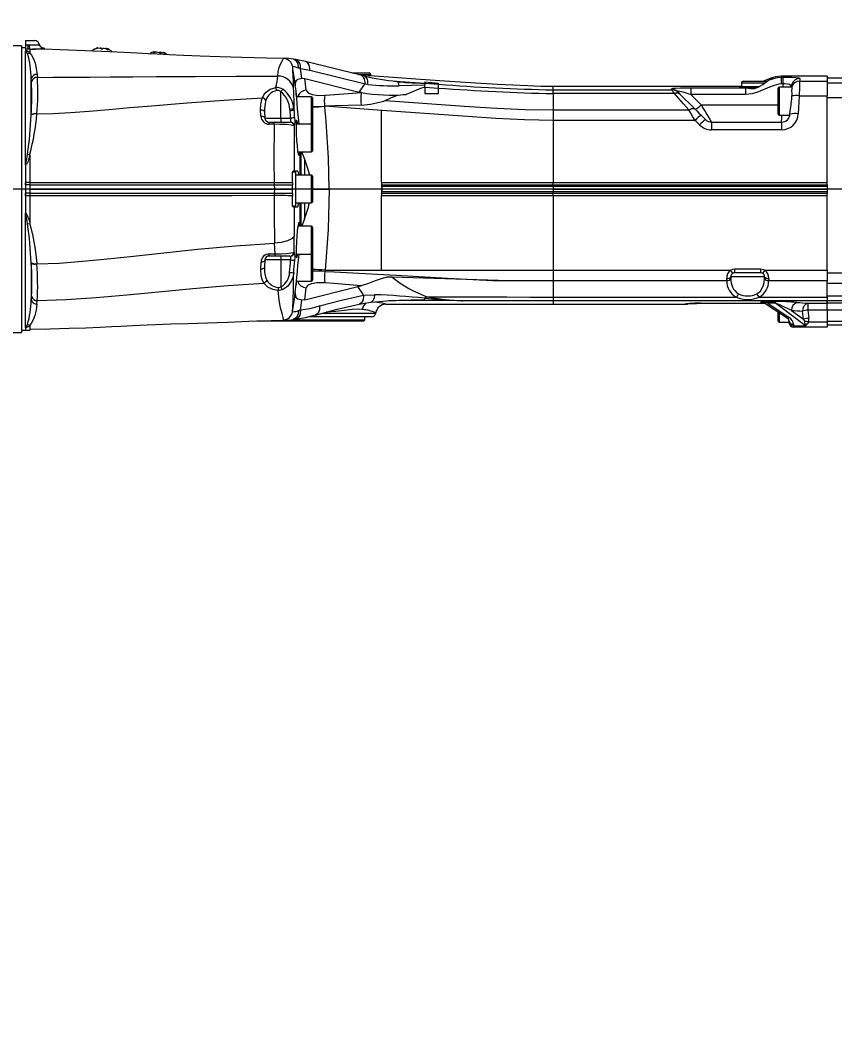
# Model space of a CAD drawing. Header units: millimetres. Extents: x 20 to 768, y 29 to 540.
# Drawn here: x 225.65 to 264.55, y 416.66 to 465.56 of the extents above; entities that cross this region are included whole.
import ezdxf

# ---------------------------------------------------------------- set-up
doc = ezdxf.new("R2010")
doc.units = ezdxf.units.MM
doc.linetypes.add('CENTERX2', pattern=[20.32, 12.7, -2.54, 2.54, -2.54])
doc.styles.add('SLDTEXTSTYLE0', font='TXT', dxfattribs={"width": 0.605})
doc.dimstyles.new('SLDDIMSTYLE0', dxfattribs={"dimtxt": 3.5, "dimasz": 3.5, "dimexe": 0, "dimexo": 0.0625, "dimgap": 0.875, "dimtad": 1, "dimtoh": 1, "dimlfac": 10, "dimrnd": 1e-09, "dimzin": 12, "dimdsep": 46, "dimtxsty": 'SLDTEXTSTYLE0', "dimsah": 1, "dimcen": 0.09, "dimadec": 0, "dimazin": 0, "dimtfac": 1, "dimtdec": 3, "dimtofl": 0, "dimtmove": 0, "dimatfit": 3, "dimfxl": 1, "dimfrac": 2, "dimtolj": 1, "dimtzin": 12, "dimarcsym": 0})

# ---------------------------------------------------------------- blocks, each defined once
blk = doc.blocks.new('*D11')
at = {"color": 7, "linetype": 'Continuous', "lineweight": 0, "transparency": 16777216}
for p, q in [((203.003, 512.502), (355.828, 512.502)), ((354.328, 252.399), (354.328, 512.502)), ((232.505, 252.399), (355.828, 252.399))]:
    blk.add_line(p, q, dxfattribs=at)
for points in [[(354.328, 512.502), (353.79, 509.002), (354.867, 509.002)], [(354.328, 252.399), (354.867, 255.899), (353.79, 255.899)]]:
    blk.add_solid(points, dxfattribs=at)
at = {"color": 7, "linetype": 'Continuous', "lineweight": 0, "transparency": 16777216, "insert": (349.816, 377.113), "char_height": 3.5, "attachment_point": 1, "rotation": 90, "style": 'SLDTEXTSTYLE0'}
blk.add_mtext('2601', dxfattribs=at)
blk = doc.blocks.new('SW_CENTERMARKSYMBOL_2')
at = {"color": 0, "linetype": 'Continuous', "lineweight": 0}
blk.add_line((-0.7, 0), (-67.625, 0), dxfattribs=at)

msp = doc.modelspace()

# ---------------------------------------------------------------- linework, layer by layer
at = {"color": 7, "linetype": 'Continuous', "lineweight": 15}
for p, q in [((225.899024, 464.601651), (226.333804, 464.601651)), ((225.899024, 464.601651), (225.899024, 464.401654)), ((226.333804, 464.601651), (226.333813, 464.601651)), ((225.699027, 464.351657), (225.299026, 464.351657)), ((225.699027, 464.351657), (225.699027, 450.651649)), ((225.899024, 464.251653), (225.699027, 464.251653)), ((225.899024, 464.401654), (225.999026, 464.401654)), ((225.899024, 464.401654), (225.899024, 464.188197)), ((225.999026, 464.188197), (225.899024, 464.188197)), ((225.899024, 464.188197), (225.899024, 464.145544)), ((225.899024, 458.712414), (225.899024, 464.112082)), ((225.999026, 464.401654), (225.999026, 464.188197)), ((225.999026, 464.401654), (226.064648, 464.401654)), ((226.099025, 464.188901), (225.999026, 464.188197)), ((226.064639, 464.401654), (226.547579, 464.401654)), ((226.099025, 464.188901), (226.099025, 464.007309)), ((226.52625, 464.45612), (226.52625, 464.456108)), ((226.547579, 464.401654), (226.52625, 464.456108)), ((229.798378, 464.217749), (229.796268, 464.187578)), ((232.041068, 464.02494), (232.043366, 464.057782)), ((226.099025, 464.007309), (226.098938, 464.00334)), ((226.098938, 464.00334), (226.099025, 464.003244)), ((238.810836, 463.689545), (238.69373, 463.706306)), ((239.266239, 463.606242), (238.810854, 463.689533)), ((241.921745, 462.945286), (239.266454, 463.606182)), ((239.036731, 463.250068), (238.94646, 463.277045)), ((239.473675, 463.170317), (239.036731, 463.250068)), ((242.113517, 462.513498), (239.473675, 463.170305)), ((241.491549, 463.051656), (242.276905, 463.051656)), ((242.276905, 463.051656), (242.319028, 463.051656)), ((226.158605, 461.046007), (226.158605, 462.786809)), ((226.172916, 462.645415), (226.158605, 462.786809)), ((226.443924, 462.984649), (226.458396, 462.840811)), ((226.458396, 462.840811), (226.458414, 462.840811)), ((239.097832, 462.802771), (239.238731, 462.788776)), ((239.238731, 462.788776), (241.84138, 462.139645)), ((242.068945, 462.906864), (241.921912, 462.945214)), ((242.129026, 462.576917), (242.137007, 462.601653)), ((242.399023, 462.912253), (242.399023, 462.971655)), ((243.566285, 462.658778), (244.973133, 462.562505)), ((244.465969, 462.586048), (244.551192, 462.580303)), ((244.973133, 462.621024), (245.618699, 462.570074)), ((244.973133, 462.621024), (244.973133, 462.562505)), ((244.973133, 462.562505), (244.973133, 462.552014)), ((244.973133, 462.562505), (245.618699, 462.51103)), ((245.618699, 462.51103), (245.618699, 462.570074)), ((260.099028, 462.571648), (260.099028, 462.401655)), ((260.179023, 462.651649), (261.345611, 462.651649)), ((264.199023, 462.901655), (261.996756, 462.901655)), ((261.999027, 462.855688), (262.097727, 462.855688)), ((261.999027, 462.855688), (261.999027, 462.526038)), ((262.097727, 462.526038), (262.097727, 462.855688)), ((262.881438, 462.658957), (264.199023, 462.658957)), ((264.199023, 462.901655), (264.199023, 462.658957)), ((264.899026, 462.80165), (264.199023, 462.80165)), ((264.199023, 462.658957), (264.199023, 461.963669)), ((264.899026, 462.561444), (264.199023, 462.561444)), ((238.099025, 460.89119), (238.099025, 462.152472)), ((241.84138, 462.139645), (242.112343, 462.5119)), ((241.94241, 462.116221), (241.84138, 462.139645)), ((242.251967, 462.496749), (242.113511, 462.513474)), ((244.973133, 462.552014), (244.973133, 462.461093)), ((244.973133, 462.379423), (244.973133, 462.461093)), ((244.973133, 462.379447), (245.618699, 462.330702)), ((244.973133, 462.379423), (244.973133, 462.075511)), ((244.973133, 462.075511), (245.618699, 462.075511)), ((245.618699, 462.510112), (245.618699, 462.51103)), ((245.618699, 462.376514), (245.618699, 462.510112)), ((245.618699, 462.330702), (245.618699, 462.376514)), ((245.618699, 462.075511), (245.618699, 462.330702)), ((260.099028, 462.401655), (251.089023, 462.401655)), ((251.099025, 462.063781), (251.099025, 462.24393)), ((251.099025, 462.24393), (256.787912, 462.24393)), ((256.787912, 462.24393), (256.752626, 462.279931)), ((257.035468, 462.165204), (257.070754, 462.129918)), ((257.678376, 462.347987), (260.23172, 462.347987)), ((257.678376, 462.347987), (257.678376, 462.018529)), ((260.186426, 462.351647), (260.86059, 462.351647)), ((260.23172, 462.347987), (260.299025, 462.33888)), ((260.299025, 462.33888), (260.299025, 462.018565)), ((261.849026, 462.304703), (261.849026, 462.315157)), ((261.849026, 461.088148), (261.849026, 462.304703)), ((262.508647, 462.365154), (261.899029, 462.365154)), ((262.097727, 462.526038), (261.999027, 462.526038)), ((262.486206, 462.365154), (262.48834, 462.405875)), ((239.559023, 461.907426), (238.829408, 461.907426)), ((239.609025, 461.857417), (239.609025, 460.760597)), ((251.099025, 462.063781), (251.099025, 461.282781)), ((256.896005, 462.063781), (251.099025, 462.063781)), ((257.678376, 462.018529), (258.168898, 461.528006)), ((260.299025, 462.018529), (257.678376, 462.018529)), ((262.863217, 461.963669), (262.818341, 461.098758)), ((262.863217, 461.963669), (264.199023, 461.963669)), ((264.199023, 457.819799), (264.199023, 461.963669)), ((264.899026, 461.85818), (264.199023, 461.85818)), ((237.139509, 460.989884), (237.124954, 461.289421)), ((237.315814, 461.18137), (237.331019, 460.89119)), ((238.531248, 461.241403), (238.523917, 461.308912)), ((238.729332, 461.286763), (238.720332, 461.324909)), ((238.729332, 461.286763), (238.729445, 461.249665)), ((240.183441, 461.466852), (240.186636, 461.457268)), ((242.899023, 461.253825), (240.186636, 461.457268)), ((242.899023, 457.820502), (242.899023, 461.253825)), ((251.099025, 461.282781), (251.099025, 460.782507)), ((251.099025, 461.282781), (257.588129, 461.282781)), ((262.418894, 461.080721), (262.427585, 461.246553)), ((226.158605, 461.046007), (226.158933, 461.050645)), ((226.437719, 461.091319), (226.437749, 461.091319)), ((237.331019, 460.89119), (238.099025, 460.89119)), ((237.530742, 460.701648), (237.763308, 460.701648)), ((237.763242, 460.701648), (238.53315, 460.701648)), ((238.099025, 460.89119), (238.099025, 460.701648)), ((238.099025, 460.89119), (238.561015, 460.89119)), ((239.559023, 460.607746), (238.809024, 460.607746)), ((239.609025, 460.760597), (239.609025, 460.63042)), ((239.609025, 460.627893), (239.609025, 460.55775)), ((251.099025, 460.782507), (251.099025, 457.819799)), ((257.888292, 460.782507), (251.099025, 460.782507)), ((258.099024, 460.569647), (257.888292, 460.782507)), ((258.171134, 461.029545), (258.381866, 460.818806)), ((258.664714, 460.701648), (258.664714, 460.332969)), ((258.664714, 460.701648), (262.019442, 460.701648)), ((261.899029, 461.038152), (262.40931, 461.038152)), ((262.019442, 460.701648), (262.019442, 460.332969)), ((237.76872, 460.599604), (237.536959, 460.599247)), ((238.749139, 460.51673), (238.731275, 460.51673)), ((239.609025, 460.55775), (239.609025, 459.488788)), ((262.019442, 460.332969), (258.664714, 460.332969)), ((226.089378, 459.139767), (226.099025, 459.169617)), ((238.903527, 459.280744), (239.559023, 459.280744)), ((239.003102, 459.280744), (239.003102, 458.165148)), ((239.609025, 459.488788), (239.609025, 459.330741)), ((225.899024, 458.660534), (225.899024, 458.712414)), ((225.899024, 458.660534), (225.899024, 457.818845)), ((226.099025, 459.099475), (226.099025, 457.818845)), ((238.649027, 457.818797), (238.649027, 458.311656)), ((238.809024, 458.301655), (238.649027, 458.301655)), ((238.734166, 458.351651), (238.689028, 458.351651)), ((238.900344, 458.351651), (238.733803, 458.351651)), ((238.809024, 457.216719), (238.809024, 458.301655)), ((239.559023, 458.165148), (238.809024, 458.165148)), ((225.899024, 457.70165), (225.899024, 457.818845)), ((226.099025, 457.818845), (225.899024, 457.818845)), ((225.899024, 457.818845), (225.899024, 457.70165)), ((225.899024, 457.70165), (225.899024, 457.501653)), ((226.099025, 457.70165), (225.899024, 457.70165)), ((226.099025, 457.818845), (226.099025, 457.70165)), ((226.099025, 457.70165), (226.099025, 457.501653)), ((226.099025, 457.70165), (237.780367, 457.70165)), ((237.780367, 457.70165), (237.787573, 457.501653)), ((237.780367, 457.70165), (238.649027, 457.70165)), ((238.649027, 457.818797), (238.649027, 457.70165)), ((238.649027, 457.501653), (238.649027, 457.70165)), ((239.609025, 458.115152), (239.609025, 457.090357)), ((242.898802, 457.820502), (242.899023, 457.820502)), ((242.908375, 457.710233), (242.908619, 457.710233)), ((251.099025, 457.709852), (251.099025, 457.819799)), ((251.099025, 457.819799), (264.199023, 457.819799)), ((251.099025, 457.621399), (251.099025, 457.709852)), ((251.099025, 457.709852), (264.199023, 457.709852)), ((264.199023, 457.709852), (264.199023, 457.819799)), ((264.199023, 457.709852), (264.199023, 457.621399)), ((225.888274, 457.448533), (225.899024, 457.533541)), ((226.099025, 457.501653), (225.899024, 457.501653)), ((225.899024, 457.501653), (225.899024, 457.301656)), ((225.899024, 457.184461), (225.899024, 457.301656)), ((226.099025, 457.301656), (225.899024, 457.301656)), ((225.899024, 457.301656), (225.899024, 457.184461)), ((226.099025, 457.184461), (225.899024, 457.184461)), ((225.899024, 457.184461), (225.899024, 456.34276)), ((226.099025, 457.501653), (237.787573, 457.501653)), ((226.099025, 457.501653), (226.099025, 457.301656)), ((226.099025, 457.301656), (226.099025, 457.184461)), ((226.099025, 457.301656), (237.780367, 457.301656)), ((226.099025, 457.184461), (226.099025, 455.903831)), ((237.787573, 457.501653), (237.780367, 457.301656)), ((237.780367, 457.301656), (238.649027, 457.301656)), ((237.787573, 457.501653), (238.649027, 457.501653)), ((238.649027, 457.301656), (238.649027, 457.501653)), ((238.649027, 457.301656), (238.649027, 457.184401)), ((238.649027, 456.69165), (238.649027, 457.184401)), ((238.809024, 456.701651), (238.809024, 457.216719)), ((242.899023, 457.501653), (240.394758, 457.501653)), ((242.899023, 457.182422), (242.898927, 457.182422)), ((242.899023, 457.501653), (242.899023, 457.374707)), ((242.899023, 453.623369), (242.899023, 457.182422)), ((242.908512, 457.292858), (242.908434, 457.292858)), ((242.92476, 457.501653), (242.919169, 457.38056)), ((242.919169, 457.38056), (242.919259, 457.38056)), ((242.919193, 457.622269), (242.92476, 457.501653)), ((242.919426, 457.622269), (242.919193, 457.622269)), ((251.099025, 457.501653), (242.92476, 457.501653)), ((251.099025, 457.621399), (251.099025, 457.501653)), ((264.199023, 457.621399), (251.099025, 457.621399)), ((251.099025, 457.501653), (251.099025, 457.379642)), ((251.099025, 457.501653), (264.199023, 457.501653)), ((251.099025, 457.292453), (251.099025, 457.379642)), ((251.099025, 457.379642), (264.199023, 457.379642)), ((251.099025, 457.181707), (251.099025, 457.292453)), ((264.199023, 457.292453), (251.099025, 457.292453)), ((251.099025, 457.181707), (251.099025, 453.620795)), ((264.199023, 457.181707), (251.099025, 457.181707)), ((264.199023, 457.621399), (264.199023, 457.501653)), ((264.199023, 457.501653), (264.199023, 457.379642)), ((264.199023, 457.379642), (264.199023, 457.292453)), ((264.199023, 457.181707), (264.199023, 457.292453)), ((264.199023, 453.620795), (264.199023, 457.181707)), ((238.650296, 456.701651), (238.809024, 456.701651)), ((238.809024, 456.838158), (239.559023, 456.838158)), ((239.003102, 456.838158), (239.003102, 455.722562)), ((239.609025, 457.090357), (239.609025, 456.888154)), ((225.899024, 456.29088), (225.899024, 456.34276)), ((225.899024, 450.891224), (225.899024, 456.29088)), ((238.689028, 456.651655), (238.733594, 456.651655)), ((238.733427, 456.651655), (238.900344, 456.651655)), ((239.559023, 455.722562), (238.902275, 455.722562)), ((239.609025, 455.672553), (239.609025, 454.874471)), ((237.818603, 454.403117), (237.787835, 454.918006)), ((239.609025, 454.874471), (239.609025, 454.445556)), ((237.810074, 454.301647), (237.530742, 454.301647)), ((237.542884, 454.403964), (237.820689, 454.403213)), ((238.523052, 454.301647), (237.808011, 454.301647)), ((238.099025, 454.301647), (238.099025, 454.112116)), ((238.721292, 454.486576), (238.749139, 454.486576)), ((238.809024, 454.39556), (239.559023, 454.39556)), ((239.609025, 454.445556), (239.609025, 454.372886)), ((239.609025, 454.372886), (239.609025, 453.155354)), ((226.158605, 453.978518), (226.158605, 452.196995)), ((226.159887, 453.960517), (226.158605, 453.978518)), ((226.430343, 453.92094), (226.430358, 453.92094)), ((237.129287, 453.67029), (237.146263, 454.012945)), ((237.331019, 454.112116), (237.313668, 453.781)), ((238.099025, 454.112116), (237.331019, 454.112116)), ((238.099025, 454.112116), (238.099025, 452.825657)), ((238.561015, 454.112116), (238.099025, 454.112116)), ((240.205537, 453.62517), (240.19181, 453.563133)), ((240.205537, 453.62517), (242.899023, 453.623369)), ((251.099025, 453.620795), (251.099025, 453.120521)), ((251.099025, 453.620795), (259.573458, 453.620795)), ((259.593545, 453.312114), (259.594808, 453.228012)), ((261.204509, 453.312114), (259.593545, 453.312114)), ((259.788827, 453.684059), (261.009227, 453.684059)), ((259.788827, 453.501657), (259.788827, 453.684059)), ((261.009227, 453.501657), (259.788827, 453.501657)), ((261.009227, 453.684059), (261.009227, 453.501657)), ((261.20324, 453.228012), (261.204509, 453.312114)), ((261.22459, 453.620795), (264.199023, 453.620795)), ((264.199023, 453.620795), (264.199023, 453.120521)), ((264.899026, 453.478828), (264.199023, 453.478828)), ((238.829152, 453.09588), (239.559023, 453.09588)), ((239.23829, 452.211037), (241.764001, 452.840737)), ((239.609025, 453.155354), (239.609025, 453.145877)), ((241.764001, 452.840737), (241.937832, 452.878836)), ((251.099025, 453.120521), (251.099025, 452.339533)), ((259.397571, 453.120521), (251.099025, 453.120521)), ((259.397571, 453.120521), (259.394912, 453.225652)), ((261.403136, 453.225652), (261.400483, 453.120521)), ((264.199023, 453.120521), (261.400483, 453.120521)), ((264.199023, 452.339533), (264.199023, 453.120521)), ((264.899026, 452.993599), (264.199023, 452.993599)), ((226.158605, 452.196995), (226.175625, 452.363447)), ((242.041622, 452.438691), (242.572687, 452.454546)), ((251.099025, 452.339533), (251.099025, 452.159384)), ((251.099025, 452.339533), (259.855573, 452.339533)), ((260.942481, 452.339533), (264.199023, 452.339533)), ((264.899026, 452.385727), (264.199023, 452.385727)), ((264.199023, 452.339533), (264.199023, 452.159384)), ((226.437621, 451.998869), (226.454644, 452.168396)), ((226.454623, 452.168396), (226.454644, 452.168396)), ((239.23829, 452.211037), (239.097379, 452.197054)), ((243.091808, 452.001658), (251.099025, 452.001658)), ((244.960289, 452.285102), (245.966439, 452.202252)), ((245.966439, 452.202252), (245.946525, 452.176801)), ((246.764426, 452.166477), (245.946525, 452.176801)), ((245.966439, 452.202252), (246.764426, 452.166477)), ((246.72399, 452.16699), (246.754835, 452.166906)), ((251.098971, 452.001646), (257.433341, 452.001646)), ((264.199023, 452.159384), (251.099025, 452.159384)), ((258.14309, 452.04207), (258.14309, 452.04126)), ((258.14309, 452.04126), (261.233948, 452.04126)), ((261.258821, 452.023307), (262.27812, 451.344028)), ((261.259638, 452.024511), (261.270188, 452.017573)), ((261.3627, 452.132359), (261.728225, 452.132359)), ((261.3627, 452.041271), (261.3627, 452.132359)), ((261.728225, 452.041271), (261.3627, 452.041271)), ((261.3627, 452.041271), (262.389032, 451.357296)), ((261.728225, 452.041271), (261.728225, 452.132359)), ((263.158451, 450.971928), (261.728225, 452.041271)), ((263.271378, 452.048448), (264.199023, 452.048448)), ((263.271378, 452.048448), (263.271378, 451.718846)), ((264.199023, 452.048448), (264.199023, 452.159384)), ((264.899026, 452.157656), (264.199023, 452.157656)), ((264.199023, 452.157656), (264.199023, 452.048448)), ((264.199023, 451.718846), (264.199023, 452.048448)), ((264.899026, 452.043918), (264.199023, 452.043918)), ((238.941245, 451.6987), (239.032571, 451.724056)), ((242.431204, 451.401654), (239.42198, 451.401654)), ((242.099027, 451.251653), (242.099027, 451.401654)), ((242.628167, 451.566926), (242.63293, 451.593927)), ((242.631607, 451.594165), (242.631219, 451.594737)), ((261.849026, 451.18815), (261.849026, 451.629988)), ((262.49728, 451.704946), (263.064723, 451.28068)), ((263.064723, 451.28068), (263.014613, 451.670316)), ((264.199023, 451.718846), (263.271378, 451.718846)), ((263.271378, 451.718846), (263.321487, 451.329199)), ((264.199023, 451.718846), (264.199023, 451.149562)), ((264.899026, 451.714221), (264.199023, 451.714221)), ((225.899024, 450.87997), (225.899024, 450.891224)), ((225.899024, 450.87997), (225.899024, 450.751653)), ((226.09828, 451.000098), (226.099025, 451.000884)), ((226.09828, 451.000098), (226.099025, 450.995997)), ((226.099025, 450.995997), (226.099025, 450.751653)), ((236.949025, 451.201657), (242.049025, 451.201657)), ((238.618378, 451.251653), (242.099027, 451.251653)), ((238.684551, 451.269105), (238.803832, 451.284245)), ((242.049025, 451.201657), (242.099027, 451.251653)), ((261.899029, 451.138154), (262.38663, 451.138154)), ((262.387864, 451.11461), (262.384163, 451.185206)), ((262.583892, 451.042512), (262.587593, 450.971928)), ((262.587593, 450.971928), (263.158451, 450.971928)), ((264.199023, 450.901655), (262.588821, 450.901655)), ((263.314728, 451.149562), (264.199023, 451.149562)), ((264.899026, 451.166919), (264.199023, 451.166919)), ((264.199023, 451.149562), (264.199023, 450.901655)), ((264.899026, 451.001647), (264.199023, 451.001647)), ((225.299026, 450.651649), (225.699027, 450.651649)), ((225.699027, 450.751653), (225.899024, 450.751653)), ((225.899024, 450.751653), (226.099025, 450.751653)), ((226.099025, 450.806323), (226.846783, 450.821296))]:
    msp.add_line(p, q, dxfattribs=at)
at = {"color": 8, "linetype": 'Continuous', "lineweight": 15}
for p, q in [((241.817312, 462.971655), (242.351465, 462.971655)), ((242.351465, 462.971655), (242.399023, 462.971655)), ((243.507157, 462.663654), (243.566285, 462.658778)), ((244.551192, 462.580303), (244.973133, 462.551859)), ((244.973133, 462.559322), (244.954048, 462.560609)), ((260.099028, 462.571648), (261.22127, 462.571648)), ((261.999027, 462.901655), (261.999027, 462.855688)), ((245.618699, 462.515751), (245.232712, 462.541798)), ((251.099025, 462.24393), (251.099025, 462.401655)), ((260.099028, 462.401655), (260.964708, 462.401655)), ((261.899029, 462.365154), (261.899029, 461.038152)), ((262.089299, 462.365154), (262.097727, 462.526038)), ((239.559023, 460.72121), (239.559023, 461.907426)), ((258.168898, 461.528006), (261.849026, 461.528006)), ((239.559023, 460.607746), (239.559023, 460.72121)), ((239.559023, 459.451667), (239.559023, 460.607746)), ((239.045434, 459.280744), (239.045434, 458.165148)), ((239.559023, 459.280744), (239.559023, 459.451667)), ((239.218639, 458.933488), (239.218639, 458.165148)), ((238.689028, 458.351651), (238.689028, 458.301655)), ((239.559023, 457.056847), (239.559023, 458.165148)), ((239.609025, 457.501653), (240.394758, 457.501653)), ((238.689028, 456.701651), (238.689028, 456.651655)), ((239.045434, 456.838158), (239.045434, 455.722562)), ((239.218639, 456.838158), (239.218639, 456.073228)), ((239.559023, 456.838158), (239.559023, 457.056847)), ((239.559023, 454.859427), (239.559023, 455.722562)), ((239.559023, 454.39556), (239.559023, 454.859427)), ((239.559023, 453.09588), (239.559023, 454.39556)), ((251.099025, 452.159384), (251.099025, 452.002028)), ((258.14309, 452.04207), (261.232696, 452.04207)), ((240.062533, 451.566926), (242.628167, 451.566926)), ((261.899029, 451.596669), (261.899029, 451.138154))]:
    msp.add_line(p, q, dxfattribs=at)
at = {"color": 7, "linetype": 'Continuous', "lineweight": 15, "flags": 128}
for points in [[(225.986694, 463.973513), (225.926591, 464.086977), (225.899024, 464.112082)], [(238.221262, 463.736585), (237.409781, 463.752905), (236.228095, 463.785747), (235.171009, 463.821426), (234.240119, 463.85707), (233.434115, 463.890687), (232.74969, 463.920942), (232.182346, 463.947025), (231.753675, 463.967195), (231.225134, 463.99236), (230.603917, 464.022222), (229.90274, 464.055959), (229.138689, 464.092043), (228.348817, 464.127484), (227.547468, 464.159599), (226.769529, 464.183703), (226.231338, 464.191106)], [(229.244773, 464.20137), (229.334445, 464.234987), (229.399289, 464.245632), (229.455252, 464.242152), (229.493721, 464.226118), (229.516379, 464.198414), (229.521055, 464.182046)], [(229.521055, 464.182046), (229.571636, 464.218405), (229.62607, 464.229778), (229.690884, 464.225677), (229.754685, 464.207879), (229.817144, 464.177385), (229.844071, 464.159456)], [(229.800702, 464.203838), (229.743953, 464.22154), (229.690994, 464.225653)], [(229.844071, 464.159456), (229.80776, 464.201895), (229.798405, 464.217726), (229.807032, 464.217547)], [(232.022555, 464.059475), (232.028486, 464.061788), (232.043044, 464.061204), (232.037927, 464.04821), (232.01534, 464.023677), (231.999625, 464.008728)], [(231.999625, 464.008728), (232.086132, 464.042571), (232.155587, 464.052895), (232.222409, 464.048663), (232.275767, 464.03158), (232.316799, 464.002589), (232.330687, 463.985577)], [(232.330687, 463.985577), (232.354735, 464.023796), (232.39214, 464.036349), (232.444437, 464.03313), (232.501979, 464.015761), (232.563783, 463.985327), (232.592274, 463.967291)], [(232.592274, 463.967291), (232.532589, 464.011362), (232.501601, 464.028695), (232.487105, 464.03015), (232.487933, 464.026693)], [(225.986694, 463.973513), (225.999363, 463.979331), (226.098938, 464.00334)], [(226.099025, 464.003244), (226.099028, 464.003244), (226.181371, 463.897935), (226.272409, 463.723996), (226.345651, 463.515189), (226.403902, 463.267175), (226.443924, 462.984649)], [(237.941412, 462.903765), (237.959407, 463.127843), (238.010423, 463.315717), (238.078503, 463.470414), (238.177089, 463.641146), (238.221674, 463.735417)], [(238.221674, 463.735417), (238.246284, 463.751319), (238.309739, 463.751784)], [(238.693623, 463.706342), (238.47463, 463.738075), (238.303588, 463.752774)], [(226.458414, 462.840811), (227.200685, 462.845043), (228.037588, 462.850681), (228.959901, 462.857273), (229.958404, 462.864402), (231.023867, 462.871745), (232.147057, 462.879017), (234.006493, 462.889639), (235.94989, 462.898281), (237.941544, 462.903753)], [(237.847052, 462.352958), (237.912874, 462.644354), (237.941681, 462.903753)], [(238.837795, 462.71061), (238.902865, 462.753144), (239.097832, 462.802771)], [(242.308055, 462.918821), (242.263011, 462.92235), (242.043529, 462.938181), (241.911201, 462.947908)], [(251.099025, 462.401644), (250.533114, 462.409273), (249.886684, 462.430075), (249.181859, 462.461212), (248.437916, 462.500194), (247.671531, 462.544897), (246.897058, 462.593475), (245.69246, 462.673941), (244.535862, 462.755242), (243.456016, 462.833694), (242.573945, 462.899104), (242.308073, 462.919083)], [(243.740819, 462.437621), (243.723647, 462.529257), (243.6936, 462.600377), (243.653355, 462.641743), (243.60777, 462.650541)], [(260.299025, 462.338904), (260.533826, 462.303534), (260.719476, 462.30928), (260.902284, 462.364772), (261.123298, 462.501779), (261.329023, 462.66115), (261.432551, 462.726751)], [(261.999027, 462.900987), (261.721198, 462.867251), (261.505036, 462.80177), (261.344163, 462.737683), (261.227397, 462.686375), (261.150603, 462.651649)], [(261.432551, 462.726751), (261.536293, 462.77701), (261.597048, 462.810865), (261.573742, 462.813822), (261.473743, 462.784961), (261.313896, 462.722901), (261.152647, 462.651649)], [(261.432551, 462.726751), (261.819397, 462.840787), (261.999027, 462.855628)], [(262.097727, 462.855688), (262.25336, 462.854603), (262.500398, 462.847677), (262.706713, 462.833455), (262.84266, 462.811271), (262.887792, 462.782625)], [(262.881438, 462.658957), (262.880491, 462.622801), (262.878863, 462.5608), (262.876622, 462.475088), (262.873827, 462.368587), (262.87059, 462.244955), (262.867014, 462.108424), (262.863217, 461.963669)], [(262.887792, 462.782625), (262.884895, 462.726215), (262.881438, 462.658957)], [(237.212698, 461.861804), (237.212698, 461.861804), (237.286012, 462.001541), (237.387226, 462.125972), (237.588011, 462.268749), (237.847613, 462.352601)], [(238.821404, 462.082759), (238.819228, 462.087456), (238.822399, 462.005761), (238.834278, 461.839107), (238.853548, 461.605802), (238.878111, 461.331251), (238.905255, 461.045924), (238.931887, 460.782364), (238.950918, 460.607973)], [(239.30196, 462.22885), (239.310287, 462.194601), (239.411239, 462.08823), (239.607297, 462.014118), (239.873879, 461.978033), (240.187315, 461.983124)], [(240.187315, 461.983124), (240.674679, 462.021759), (241.94241, 462.116221)], [(244.973133, 462.461057), (244.330428, 462.449947), (243.740915, 462.43774)], [(244.973032, 462.379411), (244.759713, 462.307397), (244.074331, 462.017444)], [(256.752626, 462.279931), (256.763141, 462.300041), (256.836645, 462.316993), (256.957655, 462.329415), (257.19506, 462.341204), (257.384942, 462.345722), (257.58221, 462.347761), (257.678376, 462.347987)], [(256.896005, 462.063781), (256.844865, 462.149003), (256.8085, 462.209609), (256.787912, 462.24393)], [(257.678376, 462.018529), (257.606809, 462.041894), (257.323192, 462.128726), (257.155041, 462.172392), (257.073699, 462.18715), (257.040821, 462.188223), (257.030396, 462.185398), (257.028542, 462.173715), (257.035468, 462.165204)], [(257.070754, 462.129918), (257.091342, 462.10933), (257.127707, 462.072972), (257.178847, 462.021831)], [(260.23172, 462.347987), (260.120313, 462.35781), (260.018323, 462.372759), (260.004578, 462.385407), (260.08064, 462.394145), (260.100309, 462.394741)], [(261.999027, 462.525979), (261.882375, 462.516132), (261.660866, 462.456694), (261.447988, 462.369111), (260.923521, 462.142053), (260.616295, 462.052909), (260.299025, 462.018565)], [(262.48834, 462.405875), (262.467669, 462.456039), (262.401168, 462.495056), (262.298898, 462.518945), (262.175654, 462.5276), (262.097727, 462.526038)], [(262.497733, 462.4208), (262.495856, 462.417665), (262.485991, 462.3611)], [(262.515156, 462.422958), (262.516139, 462.451628), (262.515674, 462.450853)], [(226.437749, 461.091319), (227.206652, 461.118332), (228.040106, 461.165968), (228.932662, 461.230222), (229.878868, 461.307076), (230.87327, 461.392668), (231.910406, 461.483184), (233.613394, 461.626247), (235.387246, 461.757377), (237.210892, 461.861709)], [(237.124954, 461.289421), (237.13123, 461.543921), (237.183045, 461.788646), (237.210892, 461.861709), (237.210892, 461.861709)], [(237.210892, 461.861709), (237.212275, 461.861614), (237.212585, 461.861542)], [(237.212585, 461.861542), (237.212692, 461.861792), (237.212698, 461.861804)], [(243.094973, 461.726812), (247.083221, 461.455718), (248.418437, 461.374274), (249.757056, 461.309305), (251.099025, 461.282781)], [(257.588129, 461.282781), (257.333265, 461.570373), (257.101695, 461.831668), (256.896005, 462.063781)], [(257.178847, 462.021831), (257.384537, 461.816135), (257.616107, 461.584571), (257.870971, 461.329702)], [(237.124954, 461.289421), (237.161897, 461.287645), (237.197243, 461.281803), (237.229763, 461.272088), (237.258325, 461.258856), (237.281929, 461.24256), (237.299757, 461.22376), (237.311183, 461.203125), (237.315814, 461.18137)], [(238.720308, 461.325017), (238.720308, 461.325005), (238.729445, 461.249665), (238.729445, 461.249665)], [(241.935359, 461.512306), (240.669595, 461.480549), (240.183441, 461.466852)], [(251.099025, 460.782507), (249.73291, 460.811117), (248.370288, 460.880724), (247.011159, 460.966984), (242.923294, 461.252025), (242.899023, 461.253825)], [(257.588129, 461.282781), (257.632349, 461.309222), (257.67567, 461.330345), (257.717214, 461.345712), (257.756142, 461.35501), (257.791655, 461.358062), (257.823042, 461.354795), (257.849662, 461.34527), (257.870971, 461.329702)], [(257.888292, 460.782507), (257.781951, 460.959748), (257.680802, 461.128321), (257.588129, 461.282781)], [(257.870971, 461.329702), (257.963644, 461.237028), (258.064793, 461.135879), (258.171134, 461.029545)], [(258.168898, 461.528006), (258.269922, 461.359635), (258.364712, 461.201647), (258.450381, 461.05887), (258.524339, 460.935608), (258.584325, 460.835627), (258.628528, 460.761956), (258.655594, 460.716847), (258.664714, 460.701648)], [(226.437749, 461.091319), (226.437749, 461.091307), (226.437376, 461.086455)], [(237.139509, 460.989884), (237.176607, 460.988501), (237.212114, 460.983339), (237.244783, 460.974577), (237.273465, 460.962513), (237.297158, 460.947576), (237.315033, 460.930303), (237.326448, 460.911277), (237.331019, 460.89119)], [(238.898478, 460.607746), (238.871632, 460.746554), (238.847993, 460.794237), (238.830332, 460.745242), (238.820647, 460.605803), (238.819949, 460.392502), (238.828246, 460.12955), (238.844596, 459.845928), (238.867222, 459.572748), (238.893632, 459.340528), (238.920866, 459.176055), (238.945787, 459.098771), (238.96551, 459.117738), (238.9778, 459.230295), (238.979278, 459.280744)], [(262.390248, 460.951653), (262.392066, 460.993853), (262.393962, 461.038152)], [(238.731353, 460.516718), (238.731353, 460.516718), (238.715659, 460.526052), (238.579844, 460.558513), (238.355313, 460.581234), (238.207935, 460.58965), (238.043712, 460.595611), (237.768189, 460.599545), (237.768183, 460.599545)], [(238.731275, 460.517135), (238.732473, 459.827426), (238.733326, 459.094766), (238.733803, 458.351866)], [(225.990249, 459.167233), (225.994606, 459.166125), (226.089378, 459.139767)], [(226.089378, 459.139767), (226.091258, 459.138802), (226.09321, 459.13674), (226.095579, 459.131852), (226.098715, 459.112194), (226.099051, 459.099558)], [(239.095776, 459.280744), (239.113383, 459.218338), (239.218639, 458.933488)], [(226.099025, 459.099475), (226.055713, 458.958271), (226.014025, 458.84321), (225.980235, 458.767238), (225.943132, 458.704224), (225.914879, 458.672121), (225.899024, 458.660534)], [(239.218639, 458.933488), (239.363466, 458.506492), (239.455227, 458.165148)], [(238.950191, 458.165148), (238.929961, 458.292952), (238.900344, 458.351651)], [(226.099025, 457.818845), (226.099031, 457.818845), (226.107819, 457.818845), (227.312557, 457.818237), (228.518979, 457.817105), (229.725922, 457.815793), (230.932225, 457.814625), (232.136725, 457.813957), (234.950302, 457.814279), (237.767641, 457.815471)], [(242.898802, 457.820502), (242.898922, 457.70165), (242.899023, 457.501653)], [(242.899023, 457.820502), (243.137084, 457.820478), (244.089494, 457.820371), (247.904037, 457.819989), (248.967139, 457.819906), (250.032215, 457.819823), (251.099025, 457.819799)], [(242.908619, 457.710233), (243.336354, 457.710222), (245.047836, 457.710174), (246.760635, 457.710019), (248.475383, 457.709947), (249.785714, 457.709876), (251.099025, 457.709852)], [(237.769978, 457.187298), (235.764308, 457.185629), (233.760659, 457.183817), (231.758489, 457.182637), (230.20402, 457.182518), (228.836204, 457.183078), (227.466427, 457.183924), (226.099031, 457.184461), (226.099025, 457.184461)], [(240.394758, 457.501653), (240.348892, 455.563441), (240.205537, 453.62517)], [(242.899023, 457.374707), (242.899005, 457.301656), (242.898927, 457.182422)], [(251.099025, 457.181707), (250.859026, 457.181719), (249.899767, 457.181755), (247.985838, 457.181898), (246.076219, 457.182077), (242.899023, 457.182422)], [(251.099025, 457.292453), (249.78572, 457.292476), (248.475377, 457.292512), (246.760623, 457.29262), (245.047788, 457.292655), (243.336253, 457.292822), (242.908512, 457.292858)], [(242.919259, 457.38056), (243.346934, 457.380477), (245.057927, 457.380107), (246.769963, 457.380024), (248.483305, 457.379785), (249.789689, 457.379714), (251.099025, 457.379642)], [(251.099025, 457.621399), (249.789809, 457.621446), (248.483537, 457.621613), (246.770178, 457.621768), (245.058118, 457.622126), (243.347101, 457.622221), (242.919426, 457.622269)], [(238.900344, 456.651655), (238.927279, 456.699899), (238.95096, 456.838158)], [(225.899024, 456.34276), (225.914313, 456.331673), (225.957648, 456.277135), (226.063149, 456.022278), (226.099025, 455.903831)], [(238.689028, 456.651655), (238.661091, 456.663028), (238.655822, 456.669346), (238.65122, 456.678584), (238.649587, 456.684974), (238.649027, 456.69165)], [(238.733427, 456.651512), (238.732569, 455.935863), (238.731275, 455.269936)], [(225.990553, 455.833891), (225.994776, 455.834976), (226.088826, 455.861226)], [(226.099048, 455.903748), (226.098601, 455.88899), (226.09754, 455.878952), (226.096149, 455.872145), (226.093455, 455.865327), (226.091684, 455.863002), (226.089765, 455.861595), (226.088826, 455.861226)], [(226.088826, 455.861226), (226.099025, 455.829826), (226.099025, 455.829814)], [(226.099025, 455.829814), (226.099028, 455.829814), (226.229279, 455.328801), (226.352809, 454.635826), (226.429026, 453.939)], [(238.979809, 455.722562), (238.970177, 455.860379), (238.952724, 455.909053), (238.929359, 455.862573), (238.902627, 455.725315), (238.875536, 455.512074), (238.85123, 455.247012), (238.83252, 454.960838), (238.821541, 454.686585), (238.819466, 454.455128), (238.826452, 454.291764), (238.841687, 454.214111), (238.863508, 454.230884), (238.889532, 454.340926), (238.897918, 454.39556)], [(239.218639, 456.073228), (239.10803, 455.773321), (239.094059, 455.722562)], [(238.731275, 455.269936), (238.631563, 455.139581), (238.416134, 455.024091), (238.114963, 454.946879), (237.787835, 454.918006)], [(226.430358, 453.92094), (227.492879, 453.965989), (228.622247, 454.05027), (229.812412, 454.163757), (231.057317, 454.296699), (232.350875, 454.439667), (234.108253, 454.626325), (235.925017, 454.792884), (237.787746, 454.918006)], [(237.818603, 454.403153), (237.818609, 454.403153), (238.107787, 454.412177), (238.358806, 454.426935), (238.564931, 454.448), (238.698606, 454.475561), (238.721214, 454.4866), (238.721214, 454.4866)], [(238.951693, 454.401651), (238.946418, 454.356483), (238.921778, 454.122952), (238.894616, 453.847566), (238.868026, 453.561488), (238.845078, 453.297773), (238.828449, 453.08694), (238.819991, 452.952722), (238.820587, 452.909485), (238.830106, 452.961281), (238.846688, 453.09588)], [(226.429026, 453.939), (226.430343, 453.920952), (226.430343, 453.92094)], [(237.313668, 453.781), (237.309186, 453.759232), (237.298207, 453.738526), (237.281082, 453.719595), (237.258397, 453.703049), (237.230895, 453.689447), (237.199496, 453.679255), (237.165247, 453.672794), (237.129287, 453.67029)], [(237.331019, 454.112116), (237.326626, 454.092387), (237.315683, 454.073671), (237.298553, 454.0566), (237.275813, 454.041734), (237.248228, 454.029587), (237.216721, 454.020551), (237.182347, 454.014936), (237.146263, 454.012945)], [(237.278186, 453.01036), (237.278186, 453.01036), (237.193768, 453.173915), (237.144725, 453.358403), (237.129287, 453.67029)], [(238.706539, 453.506354), (238.706533, 453.506354), (238.660924, 453.281453), (238.572781, 453.069833), (238.405375, 452.848831), (238.214938, 452.714566), (238.15767, 452.689687)], [(240.19181, 453.563133), (240.632866, 453.538838), (243.596826, 453.379575), (246.049373, 453.251365), (248.503636, 453.123465)], [(243.405817, 453.295854), (243.172781, 453.284589), (242.938749, 453.233162), (242.600719, 453.111521), (242.275815, 452.981237), (241.937832, 452.878836)], [(242.899023, 453.623369), (246.988492, 453.6212), (248.356061, 453.620854), (249.72624, 453.620783), (251.099025, 453.620795)], [(248.503636, 453.123465), (248.470871, 453.124634), (246.431558, 453.194979), (244.395284, 453.262845), (243.405817, 453.295854)], [(259.573458, 453.620795), (259.696637, 453.673235), (259.788827, 453.684059)], [(259.788827, 453.501657), (259.742735, 453.496269), (259.681158, 453.470174)], [(261.009227, 453.684059), (261.161779, 453.653672), (261.22459, 453.620795)], [(261.116896, 453.470174), (261.085497, 453.486529), (261.009227, 453.501657)], [(226.454644, 452.168396), (227.835391, 452.220968), (229.2637, 452.319244), (230.737407, 452.448395), (232.254313, 452.594391), (233.887352, 452.750531), (235.562812, 452.894488), (237.278347, 453.01036)], [(237.965916, 452.65657), (237.712912, 452.701405), (237.476663, 452.812818), (237.278508, 453.010371), (237.278508, 453.010371)], [(237.982254, 452.80048), (238.017444, 452.800861), (238.099025, 452.825657)], [(240.191106, 453.020433), (240.124796, 453.025046), (239.810262, 453.02172), (239.548014, 452.974919), (239.372013, 452.890256), (239.302288, 452.777758)], [(241.937832, 452.878836), (240.631722, 452.98436), (240.191106, 453.020433)], [(242.041622, 452.438691), (242.005168, 452.491501), (241.764001, 452.840737)], [(251.099025, 453.120521), (249.936841, 453.121439), (248.503636, 453.123465)], [(260.839365, 452.491453), (261.007397, 452.626398), (261.141501, 452.862218), (261.18478, 453.037468), (261.20324, 453.228012)], [(238.15767, 452.689687), (238.021801, 452.65812), (237.963317, 452.656451), (237.963311, 452.656451)], [(238.22097, 451.257149), (238.201688, 451.365212), (238.150374, 451.55305), (238.083653, 451.817766), (238.012187, 452.193847), (237.963317, 452.656344)], [(239.934759, 451.914409), (240.982763, 452.193919), (242.041622, 452.438691)], [(245.07563, 452.353516), (246.689866, 452.349094), (248.889164, 452.343467), (249.993025, 452.340844), (251.099025, 452.339533)], [(245.07563, 452.353516), (245.914094, 452.227381), (246.764426, 452.166477)], [(226.437621, 451.998869), (226.396425, 451.711181), (226.335756, 451.46046), (226.257361, 451.247743), (226.158382, 451.073209), (226.099028, 451.000884), (226.099025, 451.000884)], [(239.097379, 452.197054), (238.906257, 452.244786), (238.837562, 452.289072)], [(239.032571, 451.724056), (239.487646, 451.801315), (239.934759, 451.914433)], [(239.744489, 451.483014), (240.783493, 451.759926), (241.8276, 452.00105)], [(241.827665, 452.001062), (242.100285, 452.051595), (242.388116, 452.092651)], [(242.384724, 452.092233), (242.790751, 452.13379), (243.155967, 452.157679), (243.475042, 452.173081), (243.747781, 452.184454), (243.975566, 452.193669), (244.146721, 452.198807), (244.208203, 452.196446), (244.252436, 452.191916), (244.27856, 452.187184), (244.284932, 452.185157)], [(244.960289, 452.285102), (244.935332, 452.215198), (244.907413, 452.184978)], [(245.9473, 452.176789), (245.427565, 452.181736), (244.907413, 452.184978)], [(251.099025, 452.159384), (250.014381, 452.160123), (248.931728, 452.16184), (246.764426, 452.166477)], [(257.521044, 452.022341), (257.520602, 452.02227), (257.528673, 452.02314), (257.559894, 452.025739), (257.618271, 452.029374), (257.707463, 452.033499), (257.821499, 452.037206), (257.955746, 452.039936), (258.105711, 452.0412), (258.143459, 452.041093)], [(261.175303, 452.066162), (261.173598, 452.066496), (261.194639, 452.059713), (261.230282, 452.04362), (261.246626, 452.03307)], [(262.49728, 451.704946), (262.002246, 451.932505), (261.728225, 452.041271)], [(238.80385, 451.284257), (239.277188, 451.364759), (239.747874, 451.484052)], [(225.986741, 451.029924), (225.998245, 451.024595), (226.09828, 451.000098)], [(226.099025, 450.810269), (227.057554, 450.824407), (227.973546, 450.849071), (228.773226, 450.877598), (229.453589, 450.906161), (230.011879, 450.932291), (230.445705, 450.954512), (230.74104, 450.971189), (231.02258, 450.986222), (231.344099, 451.001075), (231.706063, 451.015809), (232.109003, 451.030556), (232.835902, 451.054648), (233.670477, 451.08079), (234.592081, 451.111272), (235.542501, 451.145795), (236.567305, 451.18213), (237.623642, 451.214424), (238.316201, 451.230028)], [(238.317911, 451.231852), (238.481466, 451.243022), (238.684468, 451.269081)], [(262.389092, 451.091185), (262.389015, 451.092711), (262.388776, 451.097217), (262.388389, 451.104596), (262.387864, 451.11461)], [(262.587593, 450.971928), (262.588118, 450.9419), (262.588499, 450.919762), (262.588738, 450.90622), (262.588821, 450.901655)]]:
    msp.add_lwpolyline(points, dxfattribs=at)
at = {"color": 8, "linetype": 'Continuous', "lineweight": 15, "flags": 128}
for points in [[(238.94646, 463.277045), (238.927971, 463.444117), (238.897674, 463.524762), (238.853548, 463.595894), (238.798062, 463.652483), (238.73515, 463.691357), (238.692419, 463.699153)], [(239.036731, 463.250068), (239.024721, 463.421932), (238.998304, 463.505355), (238.958202, 463.578788), (238.906775, 463.636699), (238.847928, 463.675645), (238.810114, 463.682059)], [(239.473675, 463.170317), (239.47718, 463.256946), (239.467262, 463.345972), (239.442102, 463.431075), (239.401887, 463.5052), (239.349119, 463.562253), (239.288138, 463.59866), (239.265732, 463.604048)], [(242.113517, 462.513498), (242.11912, 462.600044), (242.11121, 462.689033), (242.087786, 462.774041), (242.048852, 462.847915), (241.996829, 462.904504), (241.936086, 462.940219), (241.921316, 462.943557)], [(242.251967, 462.496749), (242.247914, 462.666074), (242.225419, 462.746731), (242.188804, 462.816194), (242.140238, 462.868968), (242.083578, 462.901893), (242.068212, 462.902919)], [(243.664555, 462.646285), (244.262241, 462.599781), (244.465969, 462.586048)], [(262.019442, 460.701648), (262.019919, 460.716847), (262.021337, 460.761956), (262.02365, 460.835627), (262.026797, 460.935608), (262.030022, 461.038152)], [(242.041622, 452.438691), (242.044727, 452.350429), (242.033838, 452.259579), (242.007015, 452.172914), (241.9645, 452.098003), (241.909073, 452.041343), (241.845517, 452.006594), (241.827218, 452.003089)], [(242.572687, 452.454546), (242.551528, 452.29744), (242.526029, 452.225915), (242.491071, 452.166143), (242.448602, 452.122346), (242.401533, 452.096787), (242.384289, 452.097002)], [(239.934759, 451.914409), (239.940898, 451.826981), (239.933149, 451.736978), (239.909361, 451.651123), (239.869504, 451.57688), (239.816128, 451.520685), (239.753871, 451.48615), (239.745377, 451.484504)], [(242.613385, 452.115634), (242.784636, 452.087394), (242.935918, 452.058926), (243.043272, 452.035251), (243.106393, 452.017322), (243.124138, 452.005902), (243.095879, 452.001682), (243.091808, 452.001849)], [(244.907413, 452.184978), (244.317584, 452.185038), (244.115881, 452.182737)], [(257.433341, 452.001646), (257.434688, 452.003029), (257.445495, 452.014056)], [(257.445495, 452.014056), (257.484709, 452.015928), (257.521199, 452.021197)], [(261.199759, 452.057401), (261.133639, 452.065984), (261.056439, 452.082196), (261.025338, 452.10059), (261.043863, 452.112261), (261.08266, 452.120009), (261.143623, 452.126184), (261.249582, 452.131036), (261.3627, 452.132359)], [(261.3627, 452.041271), (261.291914, 452.062872), (261.239217, 452.075103), (261.234753, 452.075783), (261.223595, 452.076939), (261.214058, 452.076796), (261.210696, 452.076164), (261.206119, 452.073506), (261.205761, 452.068201), (261.225735, 452.046815), (261.259638, 452.024511)], [(238.941245, 451.6987), (238.921742, 451.532713), (238.89129, 451.452556), (238.84729, 451.381686), (238.792173, 451.325014), (238.729767, 451.285687), (238.683222, 451.276472)], [(239.032571, 451.724056), (239.019601, 451.5533), (238.993071, 451.47039), (238.953166, 451.397196), (238.902192, 451.339153), (238.843946, 451.299647), (238.803051, 451.291946)], [(241.984235, 451.741937), (241.819011, 451.754764), (241.493492, 451.738325), (241.12408, 451.698092), (240.722917, 451.654664), (240.262394, 451.621035)], [(238.316159, 451.231983), (238.24514, 451.236788), (238.22097, 451.257149)]]:
    msp.add_lwpolyline(points, dxfattribs=at)
at = {"color": 7, "linetype": 'CENTERX2', "lineweight": 0}
for radius, start, end in [(134, 299.41474731, 180), (130.743499, 314.29658528, 194.29658528)]:
    msp.add_arc((203.002615, 378.501652), radius, start, end, dxfattribs=at)
at = {"color": 7, "linetype": 'Continuous', "lineweight": 15}
for centre, radius, start, end in [((226.333813, 464.401659), 0.199992, 15.7986758, 90.0023771), ((226.333821, 464.401666), 0.199985, 15.8007135, 90.0022938), ((225.853256, 463.814054), 0.31265, 38.1790172, 81.5822988), ((226.658599, 464.388472), 0.594098, 178.7286062, 199.628638), ((226.156001, 468.493305), 4.304817, 269.2416415, 278.7027373), ((226.814818, 464.537887), 0.299929, 195.8201868, 268.5740628), ((226.8142, 464.541842), 0.3, 208.48584, 268.6550819), ((229.537902, 463.580241), 0.7, 106.7705033, 132.5361014), ((229.398914, 464.00949), 0.246125, 102.8038734, 128.7756244), ((229.477677, 464.068886), 0.175302, 58.0269248, 98.3221808), ((229.514083, 463.581907), 0.7, 42.3085403, 65.2778248), ((232.231325, 463.391899), 0.7, 107.3827807, 123.7342329), ((232.091666, 463.909409), 0.15106, 69.7746551, 110.3946903), ((232.32343, 463.832919), 0.210772, 72.7757027, 106.2798828), ((221.972259, 462.786159), 4.186346, 0.0088942, 16.476705), ((232.207506, 463.393564), 0.7, 50.579194, 64.6981281), ((238.213148, 463.286023), 0.449475, 8.5396142, 88.9131918), ((205.001788, 461.396294), 33.712671, 1.5559944, 3.3269585), ((200.221094, 457.605667), 38.863829, 7.3298031, 8.5039654), ((238.499829, 462.162166), 1.201014, 68.1685061, 82.4496236), ((199.488332, 457.61994), 39.947143, 7.4546957, 8.1022107), ((242.319026, 462.971652), 0.08, 0, 90), ((226.440352, 462.685141), 0.299528, 89.3166912, 160.1581581), ((215.731507, 461.939521), 10.465243, 355.1276551, 3.8676098), ((226.452117, 462.54374), 0.297137, 88.7890933, 159.9901633), ((214.993452, 462.101561), 11.48877, 354.9552926, 3.6892674), ((237.957038, 462.1392), 0.764708, 13.0395603, 91.1507321), ((238.930664, 462.575738), 0.163754, 124.5500955, 184.1332302), ((233.716925, 461.809071), 5.106512, 7.0906956, 8.500829), ((239.227015, 462.493097), 0.445875, 150.8016988, 186.9142848), ((199.027104, 457.964358), 40.5, 6.0442334, 6.8413929), ((244.785057, 474.501254), 11.908231, 256.8055183, 264.4718907), ((244.395989, 467.158799), 4.573704, 260.4115904, 270.8772119), ((260.179026, 462.571652), 0.08, 90, 180), ((262.886445, 462.383917), 0.39871, 89.8063693, 176.8428545), ((262.879694, 462.25942), 0.39954, 89.749809, 155.8381855), ((238.02115, 461.555967), 0.667411, 101.5312727, 164.256948), ((237.883439, 461.74878), 0.605155, 60.4640559, 93.4494168), ((237.312306, 462.125107), 0.581641, 8.3833544, 23.024495), ((237.93504, 461.969486), 0.245713, 48.1346983, 101.133223), ((241.981398, 459.626434), 4.631812, 145.1182878, 146.9502423), ((237.352614, 461.247735), 1.172893, 2.9898228, 50.4772593), ((237.422408, 461.217188), 1.302385, 4.727556, 54.3347091), ((214.247593, 461.147012), 24.482155, 0.3268944, 2.7268425), ((199.090324, 457.501652), 40, 6.3236302, 7.0909152), ((243.717852, 461.793493), 1.804535, 169.6976374, 188.9644663), ((243.423021, 471.01631), 9.022406, 260.5548274, 274.1396758), ((243.536659, 476.101409), 13.665313, 264.6061171, 270.8560327), ((253.630783, 570.428887), 108.39469, 265.76106269, 268.66162954), ((252.803343, 553.564608), 91.336592, 265.4883859, 268.93081281), ((256.757987, 461.887131), 0.392836, 45.0609863, 90.7818599), ((256.794803, 461.85318), 0.39081, 45.0815674, 91.0103375), ((257.00381, 461.816149), 0.27008, 49.6018743, 113.5254593), ((260.149026, 462.401652), 0.05, 180, 244.6750636), ((261.899026, 462.315152), 0.05, 90, 180), ((264.665265, 462.172198), 2.164682, 173.3478313, 185.7115937), ((237.156725, 461.613798), 0.253964, 29.0335172, 77.2937902), ((238.722558, 461.303389), 1.412026, 162.1142063, 184.957376), ((239.559026, 461.857422), 0.05, 0, 90), ((242.033177, 461.711121), 1.865795, 171.6173394, 187.5227373), ((241.429966, 467.486148), 5.995182, 274.835767, 286.1244282), ((244.15143, 459.962228), 2.056661, 92.1483716, 120.9089759), ((258.351488, 462.087229), 4.161886, 348.346423, 358.2036613), ((262.724453, 460.064707), 1.904025, 85.8206232, 96.4267811), ((226.358205, 460.660564), 0.438032, 79.5413973, 117.0601144), ((238.72571, 460.048087), 1.276667, 90.2413482, 99.0933556), ((238.679403, 460.068606), 1.182118, 87.5737863, 97.1998219), ((199.494106, 457.747048), 39.193226, 4.6013027, 5.1151197), ((199.231542, 457.715376), 39.655714, 4.602867, 5.1132497), ((239.559026, 461.406049), 0.05, 0, 90), ((201.651397, 457.446484), 38.7434, 0.0815868, 5.9420034), ((257.607614, 461.977844), 0.719301, 292.7742492, 321.289797), ((262.016418, 461.135738), 0.802775, 270.2157973, 357.3596905), ((262.665336, 460.055088), 1.054826, 81.6596748, 103.5110111), ((207.994505, 461.726756), 18.176853, 351.9051524, 357.8536912), ((215.734224, 461.987447), 10.741008, 344.7908585, 355.1881814), ((226.362643, 460.620639), 0.471773, 80.8854461, 115.6257668), ((237.541722, 461.001602), 0.402384, 181.6688313, 269.3217592), ((237.530791, 460.901696), 0.200048, 183.0102556, 269.9859743), ((236.982067, 460.616948), 0.555175, 358.172838, 8.7755021), ((237.138434, 460.617341), 0.630535, 358.3881072, 7.6838401), ((238.53273, 460.50239), 0.199258, 4.1236051, 89.8792953), ((238.301278, 460.810088), 0.272104, 336.5139061, 17.3408035), ((238.550339, 460.502328), 0.19932, 4.1436473, 89.8560661), ((238.698969, 459.712665), 1.186572, 87.0825755, 96.67645), ((237.860293, 460.731201), 0.914355, 346.4343048, 10.4917015), ((239.559026, 460.557745), 0.05, 0, 90), ((239.559026, 460.630422), 0.05, 313.3811952, 0), ((258.985987, 459.811154), 1.465763, 123.7743871, 138.4942918), ((259.266883, 459.529029), 1.564219, 124.457081, 138.2974569), ((258.66475, 461.101745), 0.400097, 225.0054561, 269.9947302), ((261.899026, 461.088152), 0.05, 180, 270), ((262.019422, 461.101668), 0.400021, 270.0028042, 356.9983129), ((592.692242, 458.970222), 354.927802, 179.73704008, 180.18640525), ((258.665667, 461.12962), 0.796652, 224.6607966, 269.9314535), ((223.841415, 459.361675), 2.157613, 342.4873485, 354.8295473), ((239.559026, 459.330745), 0.05, 270, 0), ((238.689019, 458.311659), 0.039992, 89.988139, 180.0033227), ((239.559026, 458.115152), 0.05, 0, 90), ((237.896808, 542.756229), 84.940762, 269.91197513, 270.50740667), ((238.943765, 457.787099), 1.176471, 178.6192652, 184.1651481), ((243.380581, 457.806776), 0.481974, 178.3680419, 191.5548674), ((243.367762, 457.805743), 0.468971, 178.1965533, 191.7509468), ((242.542193, 457.620551), 0.377004, 0.261017, 13.7615133), ((242.507121, 457.616264), 0.412348, 0.8344223, 13.1728098), ((238.877516, 457.214702), 1.108842, 175.5029624, 181.4149216), ((237.874067, 357.884698), 99.302727, 89.55285841, 90.06064916), ((586.67959, 458.928318), 348.914981, 180.28588645, 180.6585529), ((243.341736, 457.19993), 0.443155, 167.8954168, 182.2641236), ((243.373707, 457.197261), 0.474916, 168.3874795, 181.790479), ((242.467983, 457.391278), 0.451314, 347.4040949, 358.6392709), ((242.504812, 457.386835), 0.414494, 346.8954731, 359.1325471), ((233.699491, 458.214126), 5.919834, 338.7985423, 346.5596169), ((239.559026, 456.888152), 0.05, 270, 0), ((223.731819, 455.619157), 2.268919, 5.4307046, 17.2207753), ((208.919754, 453.352389), 17.250218, 2.0801142, 8.2708869), ((239.559026, 455.672559), 0.05, 0, 90), ((190.231808, 455.496217), 48.499995, 358.8070836, 359.7326806), ((237.546974, 454.003154), 0.40083, 90.5845931, 178.6002791), ((237.530732, 454.101661), 0.199986, 89.9968719, 177.0032995), ((237.251745, 454.386633), 0.291654, 343.0585738, 3.4067336), ((237.49291, 454.3858), 0.326156, 345.0476971, 3.0352601), ((238.522551, 454.500902), 0.199256, 270.1681132, 355.8771062), ((238.550322, 454.500984), 0.199339, 270.1490292, 355.854942), ((238.336567, 454.195105), 0.239299, 339.7081432, 26.4375331), ((237.717166, 454.268264), 1.054812, 351.1293043, 11.9446894), ((239.559026, 454.445559), 0.05, 270, 0), ((239.559026, 454.372883), 0.05, 0, 46.615911), ((226.358438, 454.400968), 0.46733, 244.6843621, 278.6874979), ((216.103106, 453.062798), 10.096769, 356.0282345, 5.1009911), ((226.354447, 454.346181), 0.431961, 243.2298729, 280.1194295), ((213.636068, 452.867355), 12.837597, 356.878917, 4.7075728), ((238.453706, 453.656799), 1.146784, 173.78245, 206.5848083), ((199.23997, 457.277842), 39.448274, 354.527598, 355.3970604), ((238.698844, 455.28686), 1.182803, 263.3082279, 272.9327465), ((199.13307, 457.296634), 39.754567, 354.5289254, 355.3960179), ((237.711301, 453.522195), 0.79718, 299.1022727, 359.5451647), ((238.664023, 454.688131), 1.182542, 262.4406076, 272.0604089), ((192.854643, 453.814803), 45.852928, 357.2802957, 359.6145274), ((242.158155, 453.289234), 1.98533, 172.070098, 187.7813925), ((247.140224, 457.962569), 5.976958, 231.3324514, 249.7922217), ((259.905144, 453.233012), 0.510285, 130.5417472, 180.826509), ((259.426284, 453.424974), 0.201777, 261.0556393, 325.9902686), ((260.398139, 454.096658), 0.952126, 209.9860872, 221.1462994), ((259.775659, 453.314479), 0.18213, 121.256389, 180.7441645), ((260.400144, 454.096461), 0.951824, 318.8535305, 330.0170835), ((261.018975, 453.312584), 0.185535, 359.8549886, 58.1444579), ((261.371767, 453.424968), 0.20177, 214.0088039, 278.9440298), ((260.902657, 453.237419), 0.500618, 358.6530775, 49.9786663), ((237.179329, 453.272678), 0.280332, 290.7063502, 332.5811124), ((238.016242, 453.474931), 0.675001, 209.44365, 267.2955693), ((237.052199, 452.846631), 0.933326, 348.2382172, 357.1568467), ((244.12062, 455.342187), 6.526296, 202.6809083, 203.9809459), ((199.090324, 457.501652), 40, 352.9043633, 353.6763698), ((239.559026, 453.145883), 0.05, 270, 0), ((260.25665, 453.09953), 0.859335, 178.6002815, 242.1778094), ((259.413988, 453.325099), 0.205236, 265.41174, 331.7674395), ((260.389251, 453.162322), 0.797154, 175.2731809, 237.3073847), ((260.55331, 453.092548), 0.847635, 297.3307251, 1.891184), ((261.384072, 453.325121), 0.205257, 208.2363003, 274.5859752), ((226.45435, 452.465068), 0.296672, 200.0315667, 270.0527716), ((200.211019, 457.399096), 38.874007, 351.4790338, 352.6648777), ((238.930765, 452.424354), 0.16428, 175.9522754, 235.4349102), ((233.743948, 453.18772), 5.078893, 351.4878811, 352.9074704), ((239.226543, 452.50689), 0.445815, 173.0780277, 209.2475915), ((199.027082, 457.038941), 40.5, 353.1536244, 353.9604795), ((241.104317, 414.857726), 37.625483, 84.1178302, 87.7634091), ((246.097784, 450.49881), 2.11772, 118.8597684, 122.4886293), ((259.64039, 452.596532), 0.335189, 309.939222, 341.7303952), ((260.399027, 453.539946), 1.3177, 245.6426579, 294.3573421), ((260.399024, 453.497433), 1.098132, 246.359852, 293.640148), ((261.157638, 452.596526), 0.335168, 198.269814, 230.0636467), ((221.955191, 452.219804), 4.203476, 343.5564532, 359.689097), ((226.439825, 452.297501), 0.298641, 199.6666529, 269.5770244), ((199.45128, 457.388326), 39.984528, 351.8567885, 352.5401143), ((243.114658, 451.513732), 0.488428, 92.5980883, 170.5201308), ((258.002196, 446.850954), 5.193028, 88.4452978, 96.1540262), ((257.43334, 452.401652), 0.4, 272.0399074, 287.4726616), ((261.5483, 437.881685), 14.25181, 85.1468056, 89.2766355), ((262.873804, 451.724872), 0.377051, 108.5190983, 183.0293058), ((263.382734, 451.696591), 0.369057, 107.5615989, 184.0826225), ((238.211796, 451.706229), 0.449174, 271.1703004, 351.4027979), ((238.65476, 452.357222), 0.71814, 270.0927652, 293.5110077), ((242.431206, 451.601652), 0.2, 270, 350), ((262.168624, 451.156107), 0.217494, 7.6886502, 59.7718338), ((263.495669, 449.828642), 1.903464, 96.767062, 104.6389156), ((263.546346, 449.435539), 1.906963, 96.7717598, 104.6290811), ((225.717274, 451.103254), 0.279267, 310.6028146, 344.7767227), ((225.844665, 451.20406), 0.328617, 279.5215118, 320.7171722), ((261.899026, 451.188152), 0.05, 180, 270), ((262.559908, 451.22007), 0.17917, 191.220551, 277.6927721), ((262.563586, 451.149455), 0.179143, 191.2162002, 277.7016513), ((262.588819, 451.101652), 0.2, 183, 270), ((266.919919, 451.989207), 3.896601, 191.8689058, 195.1334512), ((262.852714, 449.219529), 1.984562, 76.5377776, 82.649262), ((262.794042, 451.450087), 0.60119, 307.3113543, 330.0077417)]:
    msp.add_arc(centre, radius, start, end, dxfattribs=at)
at = {"color": 8, "linetype": 'Continuous', "lineweight": 15}
for centre, radius, start, end in [((239.359954, 461.731441), 0.500778, 96.6502321, 159.4256511), ((238.932363, 475.616298), 14.214477, 272.7227983, 275.0623115), ((239.76302, 465.851675), 4.404932, 267.9965539, 275.4768352), ((238.979938, 439.570421), 14.108084, 85.0163159, 87.4443036), ((239.799804, 449.391091), 4.190418, 84.6322372, 92.6094255), ((239.360389, 453.275367), 0.500989, 200.993691, 263.3403106), ((242.448452, 451.684396), 0.46777, 126.2042754, 172.9340783), ((245.372097, 308.482348), 143.69559, 89.77080531, 90.84550265), ((241.800177, 449.437511), 2.311765, 68.9315035, 85.4334095), ((262.323228, 451.437165), 0.103485, 244.1580224, 309.48527)]:
    msp.add_arc(centre, radius, start, end, dxfattribs=at)
at = {"color": 7, "linetype": 'Continuous', "lineweight": 15}
for centre, major_axis, ratio, start_param, end_param in [((266.592935, 472.001652), (24.148414, 4.029007), 0.811232346, 4.419664271, 4.441127135), ((262.083233, 451.041992), (0.499311, -0.052076), 0.81772118, 0.128138151, 0.99952485), ((266.336172, 472.022586), (24.090212, 4.444073), 0.826478963, 4.402895049, 4.424357913), ((262.323838, 451.81856), (0.923623, -0.802705), 0.486108416, 0.246313043, 0.499776843), ((262.323838, 451.749101), (0.77597, -0.616796), 0.199672917, 0.243242844, 0.496706645)]:
    msp.add_ellipse(centre, major_axis=major_axis, ratio=ratio, start_param=start_param, end_param=end_param, dxfattribs=at)

# ---------------------------------------------------------------- block references
at = {"color": 7, "linetype": 'Continuous', "lineweight": 0}
msp.add_blockref('SW_CENTERMARKSYMBOL_2', (275.299026, 457.501652), dxfattribs=at)

# ---------------------------------------------------------------- dimensions: what is measured, and where the dimension line sits
dim = msp.add_linear_dim(base=(354.328069, 512.501652), p1=(232.505365, 252.39864), p2=(203.002615, 512.501652), angle=90, text='2601', dimstyle='SLDDIMSTYLE0', dxfattribs=at)
dim.commit()
dim.dimension.update_dxf_attribs({"geometry": '*D11', "text_midpoint": (354.328069, 382.450146), "dimtype": 160})

doc.saveas('drawing.dxf')
